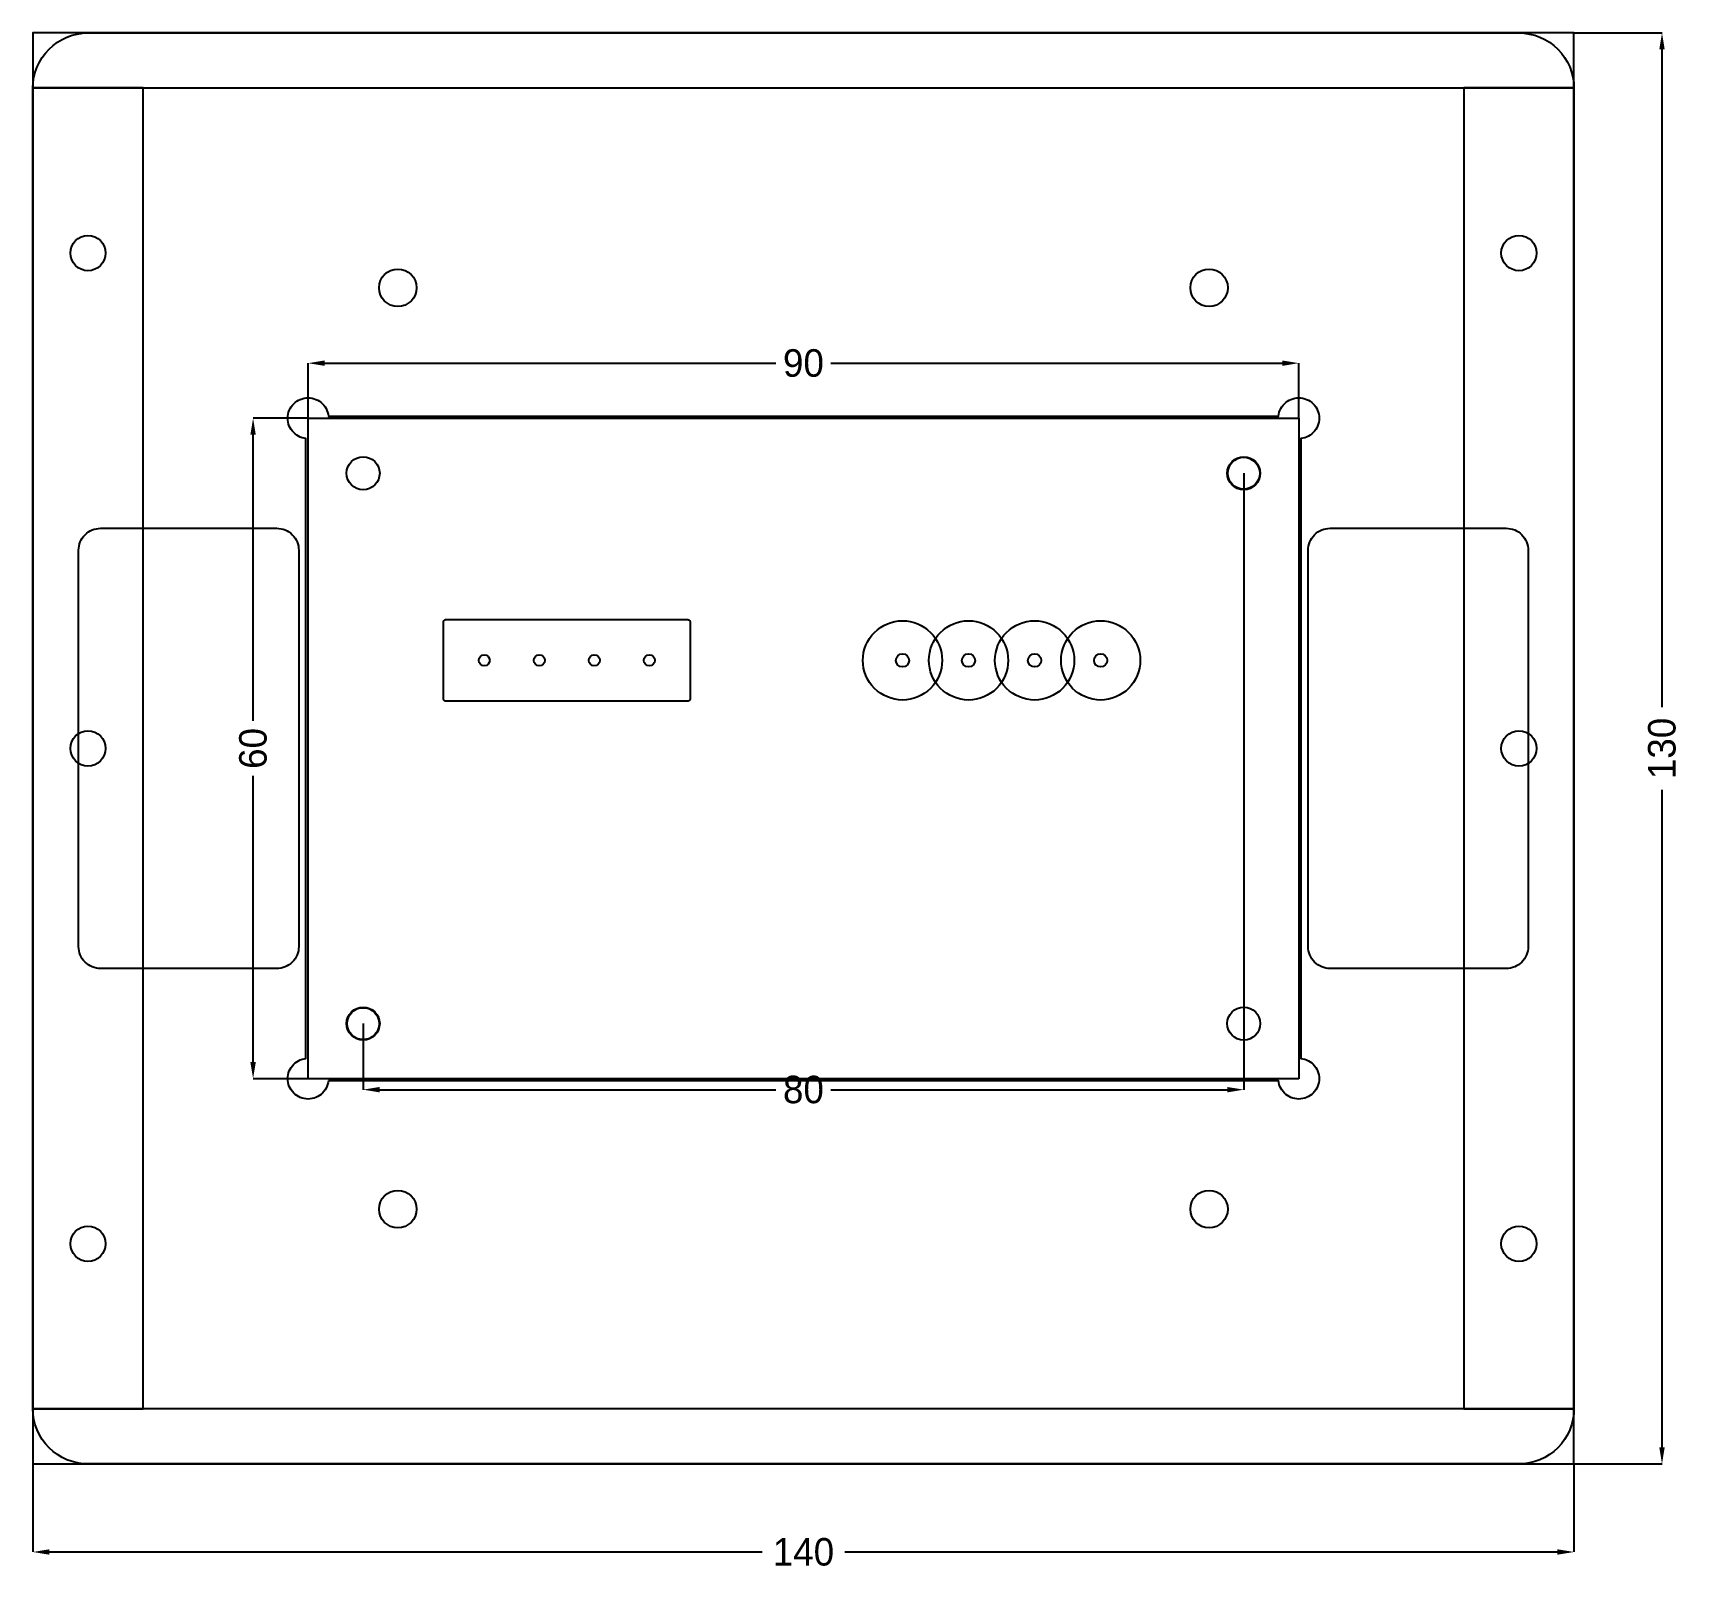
# Model space of a CAD drawing. Header units: metres. Extents: x -25 to 125, y -45 to 95.
import ezdxf

# ---------------------------------------------------------------- set-up
doc = ezdxf.new("R2010")
doc.units = ezdxf.units.M
for name, color, linetype in [('BARRIER_MOUNT_HOLES', 30, 'Continuous'), ('CLIPS', 6, 'Continuous'), ('FIXTURE_OUTLINE', 4, 'Continuous'), ('HANDHOLDS', 6, 'Continuous'), ('PCB_DRILL', 9, 'Continuous'), ('PCB_OUTLINE', 7, 'Continuous'), ('POSITIONING_PINS', 5, 'Continuous'), ('RAILS', 8, 'Continuous'), ('SINK_AREA', 3, 'Continuous'), ('SOLDER_BARRIERS', 30, 'Continuous'), ('SOLDER_WINDOW_TOP', 2, 'Continuous')]:
    doc.layers.add(name, color=color, linetype=linetype)
doc.dimstyles.new('FIXTURE_DIM', dxfattribs={"dimtxt": 2.5, "dimasz": 1.5, "dimexe": 1.25, "dimexo": 0.625, "dimtad": 1, "dimcen": 2.5, "dimclrd": 7, "dimclre": 7, "dimclrt": 7, "dimazin": 3, "dimtfac": 1, "dimtmove": 0, "dimatfit": 3})

# ---------------------------------------------------------------- blocks, each defined once
blk = doc.blocks.new('_CLOSEDFILLED')
at = {"color": 0, "linetype": 'BYBLOCK'}
blk.add_solid([(-1, 0.164), (0, 0), (-1, -0.164)], dxfattribs=at)
blk = doc.blocks.new('*D1')
at = {"color": 7}
for p, q in [((-25, -35), (-25, -43)), ((115, -35), (115, -43)), ((-23.5, -43), (41.25, -43)), ((48.75, -43), (113.5, -43))]:
    blk.add_line(p, q, dxfattribs=at)
at = {"layer": 'Defpoints'}
for p in [(-25, -35), (115, -35), (-25, -43)]:
    blk.add_point(p, dxfattribs=at)
at = {"color": 7, "xscale": 1.5, "yscale": 1.5, "rotation": 180}
blk.add_blockref('_CLOSEDFILLED', (-25, -43), dxfattribs=at)
at = {"color": 7, "xscale": 1.5, "yscale": 1.5}
blk.add_blockref('_CLOSEDFILLED', (115, -43), dxfattribs=at)
at = {"color": 7, "insert": (45, -43), "char_height": 2.5, "attachment_point": 5}
blk.add_mtext('140', dxfattribs=at)
blk = doc.blocks.new('*D2')
at = {"color": 7}
for p, q in [((115, 95), (123, 95)), ((123, 33.75), (123, 93.5)), ((123, -33.5), (123, 26.25)), ((115, -35), (123, -35))]:
    blk.add_line(p, q, dxfattribs=at)
at = {"layer": 'Defpoints'}
for p in [(115, 95), (115, -35), (123, -35)]:
    blk.add_point(p, dxfattribs=at)
at = {"color": 7, "xscale": 1.5, "yscale": 1.5}
for p, rotation in [((123, 95), 90), ((123, -35), 270)]:
    blk.add_blockref('_CLOSEDFILLED', p, dxfattribs=dict(at, rotation=rotation))
at = {"color": 7, "insert": (123, 30), "char_height": 2.5, "attachment_point": 5, "rotation": 90}
blk.add_mtext('130', dxfattribs=at)
blk = doc.blocks.new('*D3')
at = {"color": 7}
for p, q in [((0, 60), (0, 65)), ((1.5, 65), (42.5, 65)), ((47.5, 65), (88.5, 65)), ((90, 60), (90, 65))]:
    blk.add_line(p, q, dxfattribs=at)
at = {"layer": 'Defpoints'}
for p in [(0, 65), (0, 60), (90, 60)]:
    blk.add_point(p, dxfattribs=at)
at = {"color": 7, "xscale": 1.5, "yscale": 1.5, "rotation": 180}
blk.add_blockref('_CLOSEDFILLED', (0, 65), dxfattribs=at)
at = {"color": 7, "xscale": 1.5, "yscale": 1.5}
blk.add_blockref('_CLOSEDFILLED', (90, 65), dxfattribs=at)
at = {"color": 7, "insert": (45, 65), "char_height": 2.5, "attachment_point": 5}
blk.add_mtext('90', dxfattribs=at)
blk = doc.blocks.new('*D4')
at = {"color": 7}
for p, q in [((0, 60), (-5, 60)), ((-5, 32.5), (-5, 58.5)), ((-5, 1.5), (-5, 27.5)), ((0, 0), (-5, 0))]:
    blk.add_line(p, q, dxfattribs=at)
at = {"layer": 'Defpoints'}
for p in [(0, 60), (-5, 0), (0, 0)]:
    blk.add_point(p, dxfattribs=at)
at = {"color": 7, "xscale": 1.5, "yscale": 1.5}
for p, rotation in [((-5, 60), 90), ((-5, 0), 270)]:
    blk.add_blockref('_CLOSEDFILLED', p, dxfattribs=dict(at, rotation=rotation))
at = {"color": 7, "insert": (-5, 30), "char_height": 2.5, "attachment_point": 5, "rotation": 90}
blk.add_mtext('60', dxfattribs=at)
blk = doc.blocks.new('*D5')
at = {"color": 7}
for p, q in [((85, 55), (85, -1)), ((5, 5), (5, -1)), ((6.5, -1), (42.5, -1)), ((47.5, -1), (83.5, -1))]:
    blk.add_line(p, q, dxfattribs=at)
at = {"layer": 'Defpoints'}
for p in [(85, 55), (5, 5), (5, -1)]:
    blk.add_point(p, dxfattribs=at)
at = {"color": 7, "xscale": 1.5, "yscale": 1.5, "rotation": 180}
blk.add_blockref('_CLOSEDFILLED', (5, -1), dxfattribs=at)
at = {"color": 7, "xscale": 1.5, "yscale": 1.5}
blk.add_blockref('_CLOSEDFILLED', (85, -1), dxfattribs=at)
at = {"color": 7, "insert": (45, -1), "char_height": 2.5, "attachment_point": 5}
blk.add_mtext('80', dxfattribs=at)

msp = doc.modelspace()

# ---------------------------------------------------------------- linework, layer by layer
at = {"layer": 'BARRIER_MOUNT_HOLES'}
for centre in [(-20, 75), (110, 75), (-20, 30), (110, 30), (-20, -15), (110, -15)]:
    msp.add_circle(centre, 1.6, dxfattribs=at)
at = {"layer": 'CLIPS'}
for centre in [(8.15, 71.85), (81.85, 71.85), (8.15, -11.85), (81.85, -11.85)]:
    msp.add_circle(centre, 1.7, dxfattribs=at)
at = {"layer": 'FIXTURE_OUTLINE'}
msp.add_lwpolyline([(115, -30), (114.976, -30.49), (114.904, -30.975), (114.785, -31.451), (114.619, -31.913), (114.41, -32.357), (114.157, -32.778), (113.865, -33.172), (113.536, -33.536), (113.172, -33.865), (112.778, -34.157), (112.357, -34.41), (111.913, -34.619), (111.451, -34.785), (110.975, -34.904), (110.49, -34.976), (110, -35), (-20, -35), (-20.49, -34.976), (-20.975, -34.904), (-21.451, -34.785), (-21.913, -34.619), (-22.357, -34.41), (-22.778, -34.157), (-23.172, -33.865), (-23.536, -33.536), (-23.865, -33.172), (-24.157, -32.778), (-24.41, -32.357), (-24.619, -31.913), (-24.785, -31.451), (-24.904, -30.975), (-24.976, -30.49), (-25, -30), (-25, 90), (-24.976, 90.49), (-24.904, 90.975), (-24.785, 91.451), (-24.619, 91.913), (-24.41, 92.357), (-24.157, 92.778), (-23.865, 93.172), (-23.536, 93.536), (-23.172, 93.865), (-22.778, 94.157), (-22.357, 94.41), (-21.913, 94.619), (-21.451, 94.785), (-20.975, 94.904), (-20.49, 94.976), (-20, 95), (110, 95), (110.49, 94.976), (110.975, 94.904), (111.451, 94.785), (111.913, 94.619), (112.357, 94.41), (112.778, 94.157), (113.172, 93.865), (113.536, 93.536), (113.865, 93.172), (114.157, 92.778), (114.41, 92.357), (114.619, 91.913), (114.785, 91.451), (114.904, 90.975), (114.976, 90.49), (115, 90), (115, -30)], close=True, dxfattribs=at)
at = {"layer": 'HANDHOLDS'}
for points in [[(-0.85, 12), (-0.86, 11.804), (-0.888, 11.61), (-0.936, 11.419), (-1.002, 11.235), (-1.086, 11.057), (-1.187, 10.889), (-1.304, 10.731), (-1.436, 10.586), (-1.581, 10.454), (-1.739, 10.337), (-1.907, 10.236), (-2.085, 10.152), (-2.269, 10.086), (-2.46, 10.038), (-2.654, 10.01), (-2.85, 10), (-18.85, 10), (-19.046, 10.01), (-19.24, 10.038), (-19.431, 10.086), (-19.615, 10.152), (-19.793, 10.236), (-19.961, 10.337), (-20.119, 10.454), (-20.264, 10.586), (-20.396, 10.731), (-20.513, 10.889), (-20.614, 11.057), (-20.698, 11.235), (-20.764, 11.419), (-20.812, 11.61), (-20.84, 11.804), (-20.85, 12), (-20.85, 48), (-20.84, 48.196), (-20.812, 48.39), (-20.764, 48.581), (-20.698, 48.765), (-20.614, 48.943), (-20.513, 49.111), (-20.396, 49.269), (-20.264, 49.414), (-20.119, 49.546), (-19.961, 49.663), (-19.793, 49.764), (-19.615, 49.848), (-19.431, 49.914), (-19.24, 49.962), (-19.046, 49.99), (-18.85, 50), (-2.85, 50), (-2.654, 49.99), (-2.46, 49.962), (-2.269, 49.914), (-2.085, 49.848), (-1.907, 49.764), (-1.739, 49.663), (-1.581, 49.546), (-1.436, 49.414), (-1.304, 49.269), (-1.187, 49.111), (-1.086, 48.943), (-1.002, 48.765), (-0.936, 48.581), (-0.888, 48.39), (-0.86, 48.196), (-0.85, 48), (-0.85, 12)], [(110.85, 12), (110.84, 11.804), (110.812, 11.61), (110.764, 11.419), (110.698, 11.235), (110.614, 11.057), (110.513, 10.889), (110.396, 10.731), (110.264, 10.586), (110.119, 10.454), (109.961, 10.337), (109.793, 10.236), (109.615, 10.152), (109.431, 10.086), (109.24, 10.038), (109.046, 10.01), (108.85, 10), (92.85, 10), (92.654, 10.01), (92.46, 10.038), (92.269, 10.086), (92.085, 10.152), (91.907, 10.236), (91.739, 10.337), (91.581, 10.454), (91.436, 10.586), (91.304, 10.731), (91.187, 10.889), (91.086, 11.057), (91.002, 11.235), (90.936, 11.419), (90.888, 11.61), (90.86, 11.804), (90.85, 12), (90.85, 48), (90.86, 48.196), (90.888, 48.39), (90.936, 48.581), (91.002, 48.765), (91.086, 48.943), (91.187, 49.111), (91.304, 49.269), (91.436, 49.414), (91.581, 49.546), (91.739, 49.663), (91.907, 49.764), (92.085, 49.848), (92.269, 49.914), (92.46, 49.962), (92.654, 49.99), (92.85, 50), (108.85, 50), (109.046, 49.99), (109.24, 49.962), (109.431, 49.914), (109.615, 49.848), (109.793, 49.764), (109.961, 49.663), (110.119, 49.546), (110.264, 49.414), (110.396, 49.269), (110.513, 49.111), (110.614, 48.943), (110.698, 48.765), (110.764, 48.581), (110.812, 48.39), (110.84, 48.196), (110.85, 48), (110.85, 12)]]:
    msp.add_lwpolyline(points, close=True, dxfattribs=at)
at = {"layer": 'PCB_DRILL'}
for centre, radius in [((5, 55), 1.5), ((85, 55), 1.5), ((16, 38), 0.5), ((21, 38), 0.5), ((26, 38), 0.5), ((31, 38), 0.5), ((54, 38), 0.6), ((60, 38), 0.6), ((66, 38), 0.6), ((72, 38), 0.6), ((5, 5), 1.5), ((85, 5), 1.5)]:
    msp.add_circle(centre, radius, dxfattribs=at)
at = {"layer": 'PCB_OUTLINE'}
msp.add_lwpolyline([(90, 0), (0, 0), (0, 60), (90, 60), (90, 0)], close=True, dxfattribs=at)
at = {"layer": 'POSITIONING_PINS'}
for centre in [(85, 55), (5, 5)]:
    msp.add_circle(centre, 1.45, dxfattribs=at)
at = {"layer": 'RAILS'}
for points in [[(115, 90), (115, 95), (-25, 95), (-25, 90), (115, 90)], [(115, -35), (115, -30), (-25, -30), (-25, -35), (115, -35)]]:
    msp.add_lwpolyline(points, close=True, dxfattribs=at)
at = {"layer": 'SINK_AREA'}
msp.add_lwpolyline([(1.838, -0.2), (1.814, -0.361), (1.77, -0.537), (1.709, -0.708), (1.632, -0.872), (1.538, -1.028), (1.43, -1.174), (1.308, -1.308), (1.174, -1.43), (1.028, -1.538), (0.872, -1.632), (0.708, -1.709), (0.537, -1.77), (0.361, -1.814), (0.181, -1.841), (0, -1.85), (-0.181, -1.841), (-0.361, -1.814), (-0.537, -1.77), (-0.708, -1.709), (-0.872, -1.632), (-1.028, -1.538), (-1.174, -1.43), (-1.308, -1.308), (-1.43, -1.174), (-1.538, -1.028), (-1.632, -0.872), (-1.709, -0.708), (-1.77, -0.537), (-1.814, -0.361), (-1.841, -0.181), (-1.85, 0), (-1.841, 0.181), (-1.814, 0.361), (-1.77, 0.537), (-1.709, 0.708), (-1.632, 0.872), (-1.538, 1.028), (-1.43, 1.174), (-1.308, 1.308), (-1.174, 1.43), (-1.028, 1.538), (-0.872, 1.632), (-0.708, 1.709), (-0.537, 1.77), (-0.361, 1.814), (-0.2, 1.838), (-0.2, 58.162), (-0.361, 58.186), (-0.537, 58.23), (-0.708, 58.291), (-0.872, 58.368), (-1.028, 58.462), (-1.174, 58.57), (-1.308, 58.692), (-1.43, 58.826), (-1.538, 58.972), (-1.632, 59.128), (-1.709, 59.292), (-1.77, 59.463), (-1.814, 59.639), (-1.841, 59.819), (-1.85, 60), (-1.841, 60.181), (-1.814, 60.361), (-1.77, 60.537), (-1.709, 60.708), (-1.632, 60.872), (-1.538, 61.028), (-1.43, 61.174), (-1.308, 61.308), (-1.174, 61.43), (-1.028, 61.538), (-0.872, 61.632), (-0.708, 61.709), (-0.537, 61.77), (-0.361, 61.814), (-0.181, 61.841), (0, 61.85), (0.181, 61.841), (0.361, 61.814), (0.537, 61.77), (0.708, 61.709), (0.872, 61.632), (1.028, 61.538), (1.174, 61.43), (1.308, 61.308), (1.43, 61.174), (1.538, 61.028), (1.632, 60.872), (1.709, 60.708), (1.77, 60.537), (1.814, 60.361), (1.838, 60.2), (88.162, 60.2), (88.186, 60.361), (88.23, 60.537), (88.291, 60.708), (88.368, 60.872), (88.462, 61.028), (88.57, 61.174), (88.692, 61.308), (88.826, 61.43), (88.972, 61.538), (89.128, 61.632), (89.292, 61.709), (89.463, 61.77), (89.639, 61.814), (89.819, 61.841), (90, 61.85), (90.181, 61.841), (90.361, 61.814), (90.537, 61.77), (90.708, 61.709), (90.872, 61.632), (91.028, 61.538), (91.174, 61.43), (91.308, 61.308), (91.43, 61.174), (91.538, 61.028), (91.632, 60.872), (91.709, 60.708), (91.77, 60.537), (91.814, 60.361), (91.841, 60.181), (91.85, 60), (91.841, 59.819), (91.814, 59.639), (91.77, 59.463), (91.709, 59.292), (91.632, 59.128), (91.538, 58.972), (91.43, 58.826), (91.308, 58.692), (91.174, 58.57), (91.028, 58.462), (90.872, 58.368), (90.708, 58.291), (90.537, 58.23), (90.361, 58.186), (90.2, 58.162), (90.2, 1.838), (90.361, 1.814), (90.537, 1.77), (90.708, 1.709), (90.872, 1.632), (91.028, 1.538), (91.174, 1.43), (91.308, 1.308), (91.43, 1.174), (91.538, 1.028), (91.632, 0.872), (91.709, 0.708), (91.77, 0.537), (91.814, 0.361), (91.841, 0.181), (91.85, 0), (91.841, -0.181), (91.814, -0.361), (91.77, -0.537), (91.709, -0.708), (91.632, -0.872), (91.538, -1.028), (91.43, -1.174), (91.308, -1.308), (91.174, -1.43), (91.028, -1.538), (90.872, -1.632), (90.708, -1.709), (90.537, -1.77), (90.361, -1.814), (90.181, -1.841), (90, -1.85), (89.819, -1.841), (89.639, -1.814), (89.463, -1.77), (89.292, -1.709), (89.128, -1.632), (88.972, -1.538), (88.826, -1.43), (88.692, -1.308), (88.57, -1.174), (88.462, -1.028), (88.368, -0.872), (88.291, -0.708), (88.23, -0.537), (88.186, -0.361), (88.162, -0.2), (1.838, -0.2)], close=True, dxfattribs=at)
at = {"layer": 'SOLDER_BARRIERS'}
for points in [[(-15, -30), (-15, 90), (-25, 90), (-25, -30), (-15, -30)], [(115, -30), (115, 90), (105, 90), (105, -30), (115, -30)]]:
    msp.add_lwpolyline(points, close=True, dxfattribs=at)
at = {"layer": 'SOLDER_WINDOW_TOP'}
for points in [[(34.5, 34.3), (12.5, 34.3), (12.48, 34.301), (12.461, 34.304), (12.442, 34.309), (12.423, 34.315), (12.406, 34.324), (12.389, 34.334), (12.373, 34.345), (12.359, 34.359), (12.345, 34.373), (12.334, 34.389), (12.324, 34.406), (12.315, 34.423), (12.309, 34.442), (12.304, 34.461), (12.301, 34.48), (12.3, 34.5), (12.3, 41.5), (12.301, 41.52), (12.304, 41.539), (12.309, 41.558), (12.315, 41.577), (12.324, 41.594), (12.334, 41.611), (12.345, 41.627), (12.359, 41.641), (12.373, 41.655), (12.389, 41.666), (12.406, 41.676), (12.423, 41.685), (12.442, 41.691), (12.461, 41.696), (12.48, 41.699), (12.5, 41.7), (34.5, 41.7), (34.52, 41.699), (34.539, 41.696), (34.558, 41.691), (34.577, 41.685), (34.594, 41.676), (34.611, 41.666), (34.627, 41.655), (34.641, 41.641), (34.655, 41.627), (34.666, 41.611), (34.676, 41.594), (34.685, 41.577), (34.691, 41.558), (34.696, 41.539), (34.699, 41.52), (34.7, 41.5), (34.7, 34.5), (34.699, 34.48), (34.696, 34.461), (34.691, 34.442), (34.685, 34.423), (34.676, 34.406), (34.666, 34.389), (34.655, 34.373), (34.641, 34.359), (34.627, 34.345), (34.611, 34.334), (34.594, 34.324), (34.577, 34.315), (34.558, 34.309), (34.539, 34.304), (34.52, 34.301), (34.5, 34.3)], [(57.6, 38), (57.583, 37.647), (57.531, 37.298), (57.445, 36.955), (57.326, 36.622), (57.175, 36.303), (56.993, 36), (56.783, 35.716), (56.546, 35.454), (56.284, 35.217), (56, 35.007), (55.697, 34.825), (55.378, 34.674), (55.045, 34.555), (54.702, 34.469), (54.353, 34.417), (54, 34.4), (53.647, 34.417), (53.298, 34.469), (52.955, 34.555), (52.622, 34.674), (52.303, 34.825), (52, 35.007), (51.716, 35.217), (51.454, 35.454), (51.217, 35.716), (51.007, 36), (50.825, 36.303), (50.674, 36.622), (50.555, 36.955), (50.469, 37.298), (50.417, 37.647), (50.4, 38), (50.417, 38.353), (50.469, 38.702), (50.555, 39.045), (50.674, 39.378), (50.825, 39.697), (51.007, 40), (51.217, 40.284), (51.454, 40.546), (51.716, 40.783), (52, 40.993), (52.303, 41.175), (52.622, 41.326), (52.955, 41.445), (53.298, 41.531), (53.647, 41.583), (54, 41.6), (54.353, 41.583), (54.702, 41.531), (55.045, 41.445), (55.378, 41.326), (55.697, 41.175), (56, 40.993), (56.284, 40.783), (56.546, 40.546), (56.783, 40.284), (56.993, 40), (57.175, 39.697), (57.326, 39.378), (57.445, 39.045), (57.531, 38.702), (57.583, 38.353), (57.6, 38)], [(63.6, 38), (63.583, 37.647), (63.531, 37.298), (63.445, 36.955), (63.326, 36.622), (63.175, 36.303), (62.993, 36), (62.783, 35.716), (62.546, 35.454), (62.284, 35.217), (62, 35.007), (61.697, 34.825), (61.378, 34.674), (61.045, 34.555), (60.702, 34.469), (60.353, 34.417), (60, 34.4), (59.647, 34.417), (59.298, 34.469), (58.955, 34.555), (58.622, 34.674), (58.303, 34.825), (58, 35.007), (57.716, 35.217), (57.454, 35.454), (57.217, 35.716), (57.007, 36), (56.825, 36.303), (56.674, 36.622), (56.555, 36.955), (56.469, 37.298), (56.417, 37.647), (56.4, 38), (56.417, 38.353), (56.469, 38.702), (56.555, 39.045), (56.674, 39.378), (56.825, 39.697), (57.007, 40), (57.217, 40.284), (57.454, 40.546), (57.716, 40.783), (58, 40.993), (58.303, 41.175), (58.622, 41.326), (58.955, 41.445), (59.298, 41.531), (59.647, 41.583), (60, 41.6), (60.353, 41.583), (60.702, 41.531), (61.045, 41.445), (61.378, 41.326), (61.697, 41.175), (62, 40.993), (62.284, 40.783), (62.546, 40.546), (62.783, 40.284), (62.993, 40), (63.175, 39.697), (63.326, 39.378), (63.445, 39.045), (63.531, 38.702), (63.583, 38.353), (63.6, 38)], [(69.6, 38), (69.583, 37.647), (69.531, 37.298), (69.445, 36.955), (69.326, 36.622), (69.175, 36.303), (68.993, 36), (68.783, 35.716), (68.546, 35.454), (68.284, 35.217), (68, 35.007), (67.697, 34.825), (67.378, 34.674), (67.045, 34.555), (66.702, 34.469), (66.353, 34.417), (66, 34.4), (65.647, 34.417), (65.298, 34.469), (64.955, 34.555), (64.622, 34.674), (64.303, 34.825), (64, 35.007), (63.716, 35.217), (63.454, 35.454), (63.217, 35.716), (63.007, 36), (62.825, 36.303), (62.674, 36.622), (62.555, 36.955), (62.469, 37.298), (62.417, 37.647), (62.4, 38), (62.417, 38.353), (62.469, 38.702), (62.555, 39.045), (62.674, 39.378), (62.825, 39.697), (63.007, 40), (63.217, 40.284), (63.454, 40.546), (63.716, 40.783), (64, 40.993), (64.303, 41.175), (64.622, 41.326), (64.955, 41.445), (65.298, 41.531), (65.647, 41.583), (66, 41.6), (66.353, 41.583), (66.702, 41.531), (67.045, 41.445), (67.378, 41.326), (67.697, 41.175), (68, 40.993), (68.284, 40.783), (68.546, 40.546), (68.783, 40.284), (68.993, 40), (69.175, 39.697), (69.326, 39.378), (69.445, 39.045), (69.531, 38.702), (69.583, 38.353), (69.6, 38)], [(75.6, 38), (75.583, 37.647), (75.531, 37.298), (75.445, 36.955), (75.326, 36.622), (75.175, 36.303), (74.993, 36), (74.783, 35.716), (74.546, 35.454), (74.284, 35.217), (74, 35.007), (73.697, 34.825), (73.378, 34.674), (73.045, 34.555), (72.702, 34.469), (72.353, 34.417), (72, 34.4), (71.647, 34.417), (71.298, 34.469), (70.955, 34.555), (70.622, 34.674), (70.303, 34.825), (70, 35.007), (69.716, 35.217), (69.454, 35.454), (69.217, 35.716), (69.007, 36), (68.825, 36.303), (68.674, 36.622), (68.555, 36.955), (68.469, 37.298), (68.417, 37.647), (68.4, 38), (68.417, 38.353), (68.469, 38.702), (68.555, 39.045), (68.674, 39.378), (68.825, 39.697), (69.007, 40), (69.217, 40.284), (69.454, 40.546), (69.716, 40.783), (70, 40.993), (70.303, 41.175), (70.622, 41.326), (70.955, 41.445), (71.298, 41.531), (71.647, 41.583), (72, 41.6), (72.353, 41.583), (72.702, 41.531), (73.045, 41.445), (73.378, 41.326), (73.697, 41.175), (74, 40.993), (74.284, 40.783), (74.546, 40.546), (74.783, 40.284), (74.993, 40), (75.175, 39.697), (75.326, 39.378), (75.445, 39.045), (75.531, 38.702), (75.583, 38.353), (75.6, 38)]]:
    msp.add_lwpolyline(points, close=True, dxfattribs=at)

# ---------------------------------------------------------------- dimensions: what is measured, and where the dimension line sits
for base, p1, p2, picture, middle in [((123, -35), (115, -35), (115, 95), '*D2', (123, 30)), ((-5, 0), (0, 0), (0, 60), '*D4', (-5, 30))]:
    dim = msp.add_linear_dim(base=base, p1=p1, p2=p2, angle=90, dimstyle='FIXTURE_DIM')
    dim.commit()
    dim.dimension.update_dxf_attribs({"geometry": picture, "text_midpoint": middle})
for base, p1, p2, picture, middle in [((0, 65), (0, 60), (90, 60), '*D3', (45, 65)), ((5, -1), (5, 5), (85, 55), '*D5', (45, -1)), ((-25, -43), (-25, -35), (115, -35), '*D1', (45, -43))]:
    dim = msp.add_linear_dim(base=base, p1=p1, p2=p2, dimstyle='FIXTURE_DIM')
    dim.commit()
    dim.dimension.update_dxf_attribs({"geometry": picture, "text_midpoint": middle})

doc.saveas('drawing.dxf')
